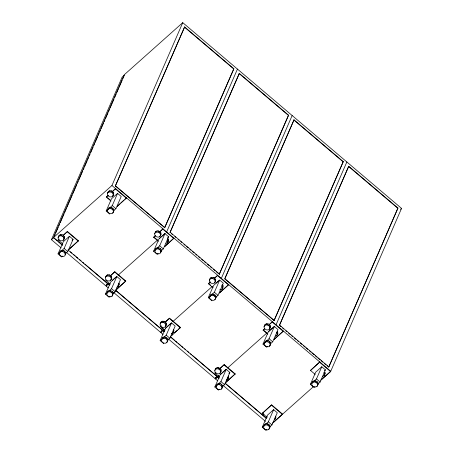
<?xml version="1.0" encoding="UTF-8"?>
<svg xmlns="http://www.w3.org/2000/svg" width="453" height="453" viewBox="0 0 453 453"><rect width="100%" height="100%" fill="white"/><g stroke="black" fill="none" stroke-linecap="round" stroke-linejoin="round"><path stroke-width="0.68" d="M61.121 247.899L51.449 239.688L122.123 77.157L124.405 75.124L122.718 79.009M62.554 245.367L53.437 237.627L124.252 74.768L182.752 22.65L401.551 208.397L330.594 371.585L321.449 379.727L321.596 379.399M54.298 236.358L55.141 234.416M55.708 233.119L58.239 227.293M58.805 226.002L59.649 224.054M60.209 222.763L64.156 213.697M64.717 212.4L66.404 208.516M66.97 207.219L72.321 194.915M72.882 193.624L76.823 184.558M77.389 183.261L78.233 181.319M78.794 180.022L82.735 170.957M83.301 169.665L84.145 167.723M84.705 166.427L87.242 160.6M87.803 159.303L88.652 157.361M89.213 156.064L90.056 154.122M90.623 152.825L93.154 146.999M93.72 145.707L94.564 143.76M95.124 142.469L97.661 136.642M98.222 135.345L99.065 133.403M99.632 132.106L100.475 130.164M101.036 128.867L103.573 123.04M104.133 121.744L104.977 119.802M105.543 118.51L108.074 112.678M108.641 111.387L109.484 109.445M110.045 108.148L113.992 99.082M114.552 97.786L116.24 93.901M116.806 92.605L118.493 88.72M119.06 87.429L122.157 80.306M58.126 237.48L59.275 235.22L60.526 234.631L62.061 234.716L63.454 235.458L64.337 236.647L64.473 237.978L63.969 239.127L63.324 240.237L62.067 240.826L60.538 240.736L59.145 239.999L58.261 238.805L58.126 237.48L59.275 235.22M62.848 243.946L58.16 239.965L58.301 239.637M58.771 236.37L60.028 235.781L60.526 234.631M60.028 235.781L61.557 235.871L62.061 234.716M63.969 239.127L63.833 237.802L62.95 236.608L63.454 235.458M63.833 237.802L64.337 236.647M63.324 240.237L64.473 237.978M63.239 235.441L67.44 231.494L78.38 240.781L69.099 249.252L78.38 240.781M62.695 256.081L61.676 256.987L58.029 253.89L63.329 241.704L69.422 236.273L73.069 239.371L67.769 251.557L65.232 253.822M59.411 253.199L60.56 250.939L61.818 250.35L63.346 250.435L64.739 251.177L65.623 252.372L65.759 253.697L65.26 254.852L64.609 255.956L63.358 256.545L61.829 256.46L60.436 255.719L59.553 254.524L59.411 253.199L60.56 250.939M60.056 252.089L61.314 251.506L61.818 250.35M58.029 253.89L64.122 248.459L69.422 236.273M61.314 251.506L62.842 251.591L63.346 250.435M65.26 254.852L65.119 253.521L64.235 252.332L64.739 251.177M65.119 253.521L65.623 252.372M107.384 193.595L108.533 191.336L109.79 190.747L111.319 190.832L112.712 191.574L113.595 192.768L113.731 194.094L113.233 195.249L112.582 196.353L111.33 196.942L109.802 196.857L108.409 196.115L107.525 194.92L107.384 193.595L108.533 191.336M110.991 201.058L106.302 197.078L107.967 195.39M53.437 237.627L111.936 185.509L182.752 22.65M108.029 192.485L109.286 191.902L109.79 190.747M109.286 191.902L110.815 191.987L111.319 190.832M113.233 195.249L113.091 193.918L112.208 192.729L112.712 191.574M115.339 186.024L184.626 26.948L233.856 68.743L164.762 227.649L115.339 186.024L184.626 26.948M113.091 193.918L113.595 192.768M112.395 191.647L115.583 188.607L112.027 191.772M109.819 214.099L106.172 211.002L111.472 198.816L117.565 193.391L121.211 196.483L115.911 208.669L113.375 210.934M112.582 196.353L113.731 194.094M107.554 210.311L108.703 208.052L109.96 207.463L111.489 207.553L112.882 208.289L113.765 209.484L113.901 210.809L113.397 211.964L112.752 213.069L111.495 213.657L109.966 213.573L108.573 212.831L107.689 211.636L107.554 210.311L108.703 208.052M108.199 209.207L109.456 208.618L109.96 207.463M109.456 208.618L110.985 208.703L111.489 207.553M106.172 211.002L112.265 205.577L117.565 193.391M113.397 211.964L113.261 210.634L112.378 209.445L112.882 208.289M113.261 210.634L113.765 209.484M112.752 213.069L113.256 211.919M119.92 203.776L117.242 206.364L126.523 197.893L125 199.252M105.413 277.621L106.557 275.362L107.814 274.773L109.343 274.858L110.736 275.6L111.619 276.794L111.755 278.119L111.257 279.274L110.611 280.379L109.354 280.968L107.825 280.883L106.432 280.141L105.549 278.946L105.413 277.621L106.557 275.362M106.059 276.511L107.316 275.928L107.814 274.773M105.708 279.88L105.566 280.209L110.255 284.19M107.316 275.928L108.845 276.013L109.343 274.858M108.301 287.949L106.149 286.126L107.276 283.538M111.257 279.274L111.121 277.944L110.238 276.755L110.736 275.6M111.121 277.944L111.619 276.794M110.611 280.379L111.755 278.119M110.645 275.684L114.847 271.738L125.787 281.024L116.506 289.495L125.787 281.024M110.096 296.324L109.082 297.23L105.436 294.133L110.736 281.947L116.829 276.523L120.475 279.614L115.175 291.8L113.148 293.612M106.817 293.442L107.967 291.183L109.224 290.594L110.753 290.684L112.146 291.421L113.029 292.615L113.165 293.94L112.661 295.096L112.016 296.2L110.764 296.789L109.23 296.704L107.837 295.962L106.953 294.773L106.817 293.442L107.967 291.183M105.436 294.133L108.72 291.749L109.224 290.594M108.992 290.968L111.529 288.708L116.829 276.523M108.72 291.749L110.249 291.834L110.753 290.684M112.661 295.096L112.525 293.77L111.642 292.576L112.146 291.421M112.525 293.77L113.029 292.615M112.016 296.2L112.52 295.05M118.023 286.675L119.173 284.416L119.031 283.085L118.533 284.241L118.669 285.566L118.023 286.675L116.766 287.259M118.669 285.566L119.173 284.416M154.671 233.737L155.821 231.477L157.072 230.888L158.607 230.979L160 231.715L160.883 232.91L161.019 234.235L160.515 235.39L159.869 236.494L158.612 237.083L157.083 236.998L155.69 236.256L154.807 235.067L154.671 233.737L155.821 231.477M158.397 241.302L153.709 237.327L155.373 235.639M155.317 232.632L156.574 232.044L157.072 230.888M156.574 232.044L158.103 232.129L158.607 230.979M160.515 235.39L160.379 234.065L159.496 232.87L160 231.715M160.379 234.065L160.883 232.91M159.801 231.896L162.989 228.85L159.943 231.568M159.869 236.494L161.019 234.235M158.239 253.442L157.225 254.343L153.578 251.251L158.878 239.065L164.971 233.635L168.618 236.732L163.318 248.918L161.285 250.724M164.569 227.819L233.856 68.743M154.96 250.554L156.109 248.295L157.361 247.712L158.895 247.797L160.288 248.533L161.172 249.728L161.308 251.058L160.804 252.208L160.158 253.318L158.901 253.901L157.372 253.816L155.979 253.074L155.096 251.885L154.96 250.554L156.109 248.295M155.606 249.45L156.863 248.861L157.361 247.712M153.578 251.251L159.671 245.82L164.971 233.635M156.863 248.861L158.391 248.952L158.895 247.797M166.636 231.947L237.451 69.088M160.804 252.208L160.668 250.883L159.784 249.688L160.288 248.533M160.668 250.883L161.172 249.728M239.326 73.386L170.039 232.463L239.326 73.386L288.555 115.175L219.269 274.258L288.555 115.175M166.03 243.38L167.282 242.791L167.927 241.681L167.791 240.356L168.295 239.201L167.706 238.408M167.282 242.791L168.431 240.532L168.295 239.201M167.927 241.681L168.431 240.532M173.425 238.589L164.649 246.613L173.929 238.136M160.113 324.059L161.257 321.8L162.514 321.211L164.043 321.296L165.436 322.038L166.319 323.227L166.455 324.558L165.957 325.707L165.311 326.817L164.054 327.406L162.525 327.315L161.132 326.579L160.249 325.384L160.113 324.059L161.257 321.8M160.758 322.949L162.015 322.36L162.514 321.211M164.954 330.628L160.266 326.647L160.407 326.319M162.015 322.36L163.544 322.451L164.043 321.296M163.001 334.388L160.849 332.564L161.693 330.622M165.957 325.707L165.821 324.382L164.937 323.187L165.436 322.038M165.821 324.382L166.319 323.227M165.311 326.817L165.809 325.662M165.345 322.123L169.547 318.176L180.487 327.462L171.206 335.933L172.87 334.246M163.782 343.668L160.136 340.571L165.436 328.385L171.528 322.955L175.175 326.052L169.875 338.238L167.338 340.503M161.517 339.88L162.667 337.621L163.924 337.032L165.453 337.117L166.846 337.859L167.729 339.054L167.865 340.379L167.361 341.534L166.715 342.638L165.458 343.227L163.929 343.142L162.536 342.4L161.653 341.205L161.517 339.88L162.667 337.621M160.136 340.571L163.42 338.187L163.924 337.032M163.42 338.187L164.949 338.272L165.453 337.117M163.182 337.859L166.228 335.146L171.528 322.955M167.361 341.534L167.225 340.203L166.342 339.014L166.846 337.859M167.225 340.203L167.729 339.054M166.715 342.638L167.219 341.488M172.723 333.108L173.873 330.849L173.731 329.524L173.233 330.673L173.369 332.004L172.723 333.108L171.466 333.697M173.369 332.004L173.873 330.849M209.371 280.175L210.52 277.916L211.772 277.327L213.301 277.412L214.694 278.153L215.577 279.348L215.719 280.673L215.215 281.828L214.569 282.932L213.312 283.521L211.783 283.436L210.39 282.695L209.507 281.5L209.371 280.175L210.52 277.916M213.097 287.74L208.408 283.759L210.073 282.072M210.016 279.071L211.274 278.482L211.772 277.327M211.274 278.482L212.802 278.567L213.301 277.412M215.215 281.828L215.079 280.498L214.195 279.308L214.694 278.153M215.079 280.498L215.577 279.348M214.501 278.335L217.689 275.288L214.133 278.453M214.569 282.932L215.719 280.673M211.925 300.781L208.278 297.683L213.578 285.498L219.671 280.073L223.318 283.165L218.018 295.35L215.985 297.162M209.66 296.992L210.809 294.733L212.061 294.144L213.59 294.235L214.982 294.971L215.866 296.166L216.007 297.491L215.503 298.646L214.858 299.75L213.601 300.339L212.072 300.254L210.679 299.512L209.796 298.323L209.66 296.992L210.809 294.733M208.278 297.683L211.562 295.299L212.061 294.144M211.834 294.518L214.371 292.259L219.671 280.073M211.562 295.299L213.091 295.384L213.59 294.235M221.336 278.385L292.151 115.526M215.503 298.646L215.368 297.321L214.484 296.126L214.982 294.971M215.368 297.321L215.866 296.166M214.858 299.75L216.007 297.491M225.022 278.25L294.025 119.824L343.255 161.613L274.161 320.52L224.739 278.901L294.025 119.824M219.705 289.756L220.724 289.812L221.981 289.229L222.627 288.119L222.491 286.794L222.995 285.639L222.112 284.444M221.981 289.229L222.485 288.074M222.627 288.119L223.131 286.97L222.995 285.639M228.488 284.903L228.629 284.575L219.348 293.046L228.488 284.903L217.548 275.617M214.813 370.492L215.956 368.232L217.214 367.649L218.742 367.734L220.135 368.47L221.019 369.665L221.155 370.996L220.656 372.145L220.011 373.255L218.754 373.838L217.225 373.753L215.832 373.012L214.949 371.822L214.813 370.492L215.956 368.232M215.458 369.388L216.71 368.799L217.214 367.649M219.654 377.066L214.965 373.085L215.107 372.757M216.71 368.799L218.244 368.884L218.742 367.734M168.369 338.946L215.096 378.612L215.656 377.321M217.695 380.826L215.549 379.002L216.392 377.06M220.656 372.145L220.52 370.82L219.637 369.625L220.135 368.47M220.52 370.82L221.019 369.665M220.011 373.255L221.155 370.996M220.045 368.561L224.246 364.614L235.186 373.901L225.905 382.372L235.186 373.901M219.495 389.201L218.482 390.107L214.835 387.009L220.135 374.824L226.228 369.393L229.875 372.491L224.575 384.676L222.038 386.936M216.217 386.318L217.366 384.059L218.623 383.47L220.152 383.555L221.545 384.297L222.429 385.492L222.565 386.817L222.061 387.972L221.415 389.076L220.158 389.665L218.629 389.574L217.236 388.838L216.353 387.643L216.217 386.318L217.366 384.059M216.862 385.209L218.12 384.62L218.623 383.47M218.391 383.844L220.928 381.579L226.228 369.393M218.12 384.62L219.648 384.71L220.152 383.555M222.061 387.972L221.925 386.641L221.041 385.446L221.545 384.297M221.925 386.641L222.429 385.492M221.415 389.076L222.565 386.817M226.166 380.135L227.423 379.546L228.572 377.287L228.431 375.962M227.423 379.546L228.572 377.287M264.071 326.613L265.215 324.354L266.472 323.765L268 323.85L269.393 324.591L270.277 325.781L270.418 327.111L269.914 328.261L269.269 329.371L268.012 329.96L266.483 329.869L265.09 329.133L264.207 327.938L264.071 326.613L265.215 324.354M267.791 334.178L263.102 330.197L264.773 328.51M264.716 325.503L265.973 324.914L266.472 323.765M265.973 324.914L267.502 325.005L268 323.85M269.914 328.261L269.778 326.936L268.895 325.741L269.393 324.591M269.778 326.936L270.277 325.781M269.201 324.767L272.389 321.726L269.342 324.439M269.269 329.371L270.418 327.111M267.638 346.313L266.624 347.219L262.978 344.121L268.278 331.936L274.371 326.505L278.017 329.603L272.717 341.789L270.181 344.054M273.969 320.69L343.255 161.613M264.359 343.431L265.509 341.171L266.76 340.582L268.289 340.667L269.682 341.409L270.566 342.604L270.707 343.929L270.203 345.084L269.558 346.188L268.301 346.777L266.772 346.692L265.379 345.95L264.495 344.756L264.359 343.431L265.509 341.171M262.978 344.121L266.262 341.738L266.76 340.582M266.534 340.956L269.071 338.691L274.371 326.505M266.262 341.738L267.791 341.822L268.289 340.667M276.036 324.818L346.851 161.959M270.203 345.084L270.067 343.753L269.184 342.564L269.682 341.409M270.067 343.753L270.566 342.604M269.558 346.188L270.707 343.929M348.725 166.257L279.439 325.339L348.725 166.257L397.955 208.052L328.861 366.958L327.066 365.769M275.424 336.251L276.681 335.662L277.327 334.557L277.191 333.232L277.695 332.077L277.106 331.279M276.681 335.662L277.831 333.402L277.695 332.077M277.327 334.557L277.831 333.402M283.187 331.341L283.329 331.013L274.042 339.484L283.187 331.341L272.247 322.055M267.06 417.309L262.372 413.329L271.653 404.857L282.593 414.144L273.312 422.615L273.453 422.287M262.372 413.329L271.653 404.857M266.902 429.444L265.888 430.35L262.242 427.253L267.542 415.067L273.635 409.637L277.281 412.734L271.981 424.92L269.948 426.732M263.623 426.562L264.773 424.302L266.024 423.714L267.559 423.804L268.952 424.54L269.835 425.735L269.971 427.06L269.467 428.215L268.822 429.319L267.564 429.908L266.036 429.823L264.643 429.082L263.759 427.887L263.623 426.562L264.773 424.302M262.242 427.253L265.526 424.869L266.024 423.714M265.798 424.087L268.335 421.828L273.635 409.637M265.526 424.869L267.055 424.954L267.559 423.804M269.467 428.215L269.331 426.885L268.448 425.695L268.952 424.54M269.331 426.885L269.835 425.735M268.822 429.319L269.971 427.06M275.854 417.428L274.711 419.688L275.854 417.428L275.718 416.103M310.509 370.441L319.795 361.97L310.509 370.441L315.197 374.421M315.045 386.556L314.031 387.462L310.384 384.365L315.679 372.179L321.777 366.754L325.424 369.846L320.124 382.032L317.581 384.297M311.766 383.674L312.91 381.415L314.167 380.826L315.696 380.916L317.089 381.653L317.972 382.847L318.114 384.172L317.61 385.327L316.964 386.432L315.707 387.021L314.178 386.936L312.785 386.194L311.902 385.005L311.766 383.674L312.91 381.415M312.411 382.57L313.669 381.981L314.167 380.826M313.669 381.981L315.197 382.066L315.696 380.916M310.384 384.365L316.477 378.94L321.777 366.754M317.61 385.327L317.474 384.002L316.59 382.808L317.089 381.653M317.474 384.002L317.972 382.847M316.964 386.432L318.114 384.172M324.614 374.699L324.478 373.374L324.977 372.219L325.112 373.549L324.614 374.699L323.969 375.809L322.712 376.392M323.969 375.809L325.112 373.549M328.668 367.128L397.955 208.052M65.113 254.801L65.759 253.697M160.662 252.162L161.308 251.058M51.449 239.688L53.737 237.655L57.497 240.849M63.38 235.113L67.44 231.494M58.16 239.965L59.173 239.059M106.302 197.078L108.329 195.271M72.055 240.277L73.069 239.371M120.94 202.87L123.986 200.158M110.277 275.809L114.847 271.738M153.709 237.327L155.736 235.515M108.137 284.065L109.19 283.125M112.35 280.305L116.042 277.021M118.148 275.141L157.678 239.931M159.258 238.521L165.056 233.357M106.149 286.126L108.437 284.093L109.507 285.005M167.599 237.632L168.618 236.732M164.977 322.247L169.547 318.176M160.266 326.647L161.279 325.741M208.408 283.759L210.435 281.953M162.678 330.141L160.396 332.179L113.669 292.508M162.837 330.497L163.89 329.563M165.47 328.153L171.268 322.989M172.848 321.579L212.378 286.364M216.064 283.08L218.703 280.73M160.849 332.564L163.137 330.526L164.207 331.437M174.394 332.893L177.44 330.175M178.459 329.274L180.487 327.462M219.677 368.685L224.246 364.614M214.965 373.085L215.979 372.179M263.102 330.197L264.631 328.838M400.497 209.337L401.551 208.397M215.096 378.612L217.378 376.579L192.672 355.605M217.536 376.936L218.589 375.996M220.169 374.591L225.968 369.421M227.548 368.017L267.077 332.802M268.657 331.392L273.929 326.698M215.549 379.002L217.836 376.964L218.907 377.876M228.861 373.397L229.875 372.491M214.835 387.009L217.372 384.75M324.405 370.752L325.424 369.846M272.236 423.374L313.34 386.749M320.724 380.18L330.735 371.256L111.936 185.509M110.815 191.987L112.208 192.729M158.103 232.129L159.496 232.87M110.985 208.703L112.378 209.445M158.391 248.952L159.784 249.688M212.802 278.567L214.195 279.308M213.091 295.384L214.484 296.126M267.502 325.005L268.895 325.741M267.791 341.822L269.184 342.564M61.557 235.871L62.95 236.608M315.197 382.066L316.59 382.808M62.842 251.591L64.235 252.332M108.845 276.013L110.238 276.755M110.249 291.834L111.642 292.576M163.544 322.451L164.937 323.187M164.949 338.272L166.342 339.014M218.244 368.884L219.637 369.625M219.648 384.71L221.041 385.446M267.055 424.954L268.448 425.695M184.439 27.118L233.669 68.913M239.139 73.556L288.363 115.345M293.833 119.988L343.063 161.783M348.533 166.427L397.762 208.221M115.532 185.855L164.762 227.649M170.232 232.293L219.462 274.088M224.931 278.731L274.161 320.52M279.631 325.169L328.861 366.958M171.647 233.827L172.718 234.733M174.858 236.551L175.928 237.457M178.069 239.275L179.139 240.186M180.741 241.545L181.812 242.457M183.952 244.275L185.022 245.181M186.63 246.545L188.233 247.91M189.841 249.269L190.911 250.181M192.514 251.54L194.122 252.904M195.724 254.269L196.795 255.175M198.403 256.54L200.005 257.904M201.613 259.263L203.216 260.628M204.286 261.534L205.894 262.899M207.497 264.263L209.105 265.622M210.175 266.534L211.778 267.899M213.386 269.258L214.988 270.622M216.058 271.528L218.199 273.346M279.977 325.792L281.047 326.698M282.649 328.063L283.72 328.969M285.86 330.786L286.93 331.698M288.538 333.057L290.141 334.422M291.749 335.786L292.819 336.692M294.422 338.057L296.03 339.416M297.632 340.781L298.703 341.692M300.311 343.051L301.913 344.416M303.521 345.781L305.124 347.14M306.194 348.051L307.802 349.41M309.405 350.775L311.013 352.14M312.083 353.046L314.223 354.863M315.294 355.775L316.896 357.134M317.966 358.046L320.107 359.863M321.177 360.769L322.785 362.134M324.388 363.493L325.996 364.858M115.441 188.935L126.381 198.221M162.848 229.178L173.788 238.471M319.654 362.298L330.594 371.585M107.486 197.633L110.09 199.847M153.85 236.993L157.497 240.09M208.55 283.431L210.634 285.197M263.771 330.311L267.417 333.408M112.265 205.577L115.911 208.669M159.671 245.82L163.318 248.918M214.371 292.259L218.018 295.35M269.071 338.691L272.717 341.789M316.477 378.94L320.124 382.032M67.299 231.823L78.239 241.109M114.705 272.066L125.645 281.353M169.405 318.504L180.345 327.791M224.105 364.942L235.045 374.229M271.511 405.186L282.451 414.472M161.449 327.202L164.575 329.858M218.233 375.407L219.275 376.29M262.514 413L264.076 414.325M266.16 416.097L267.202 416.981M58.567 241.76L62.327 244.948M70.385 251.789L71.999 253.159M73.607 254.524L75.221 255.894M76.291 256.806L77.905 258.17M79.513 259.541L81.127 260.905M82.74 262.276L83.811 263.187M84.887 264.099L107.978 283.703L105.696 285.741L66.489 252.457M115.419 290.016L159.456 327.406M160.532 328.317L162.14 329.688M170.656 336.913L174.411 340.101M175.487 341.013L177.1 342.383M178.171 343.295L180.322 345.118M181.393 346.03L183.006 347.4M184.62 348.765L185.69 349.676M187.304 351.047L188.912 352.411M190.526 353.782L191.602 354.693M225.351 383.346L266.171 418M67.916 249.92L109.207 284.971M115.107 289.982L164.445 331.868M170.345 336.873L219.144 378.3M225.045 383.312L266.336 418.362M64.122 248.459L67.769 251.557M111.529 288.708L115.175 291.8M166.228 335.146L169.875 338.238M220.928 381.579L224.575 384.676M268.335 421.828L271.981 424.92M223.069 385.384L265.498 421.403M323.889 372.576L324.478 373.374M276.602 332.434L277.191 333.232M221.608 285.6L222.491 286.794M167.202 239.563L167.791 240.356M275.214 417.258L275.356 418.583M227.933 377.111L228.069 378.442"/></g></svg>
